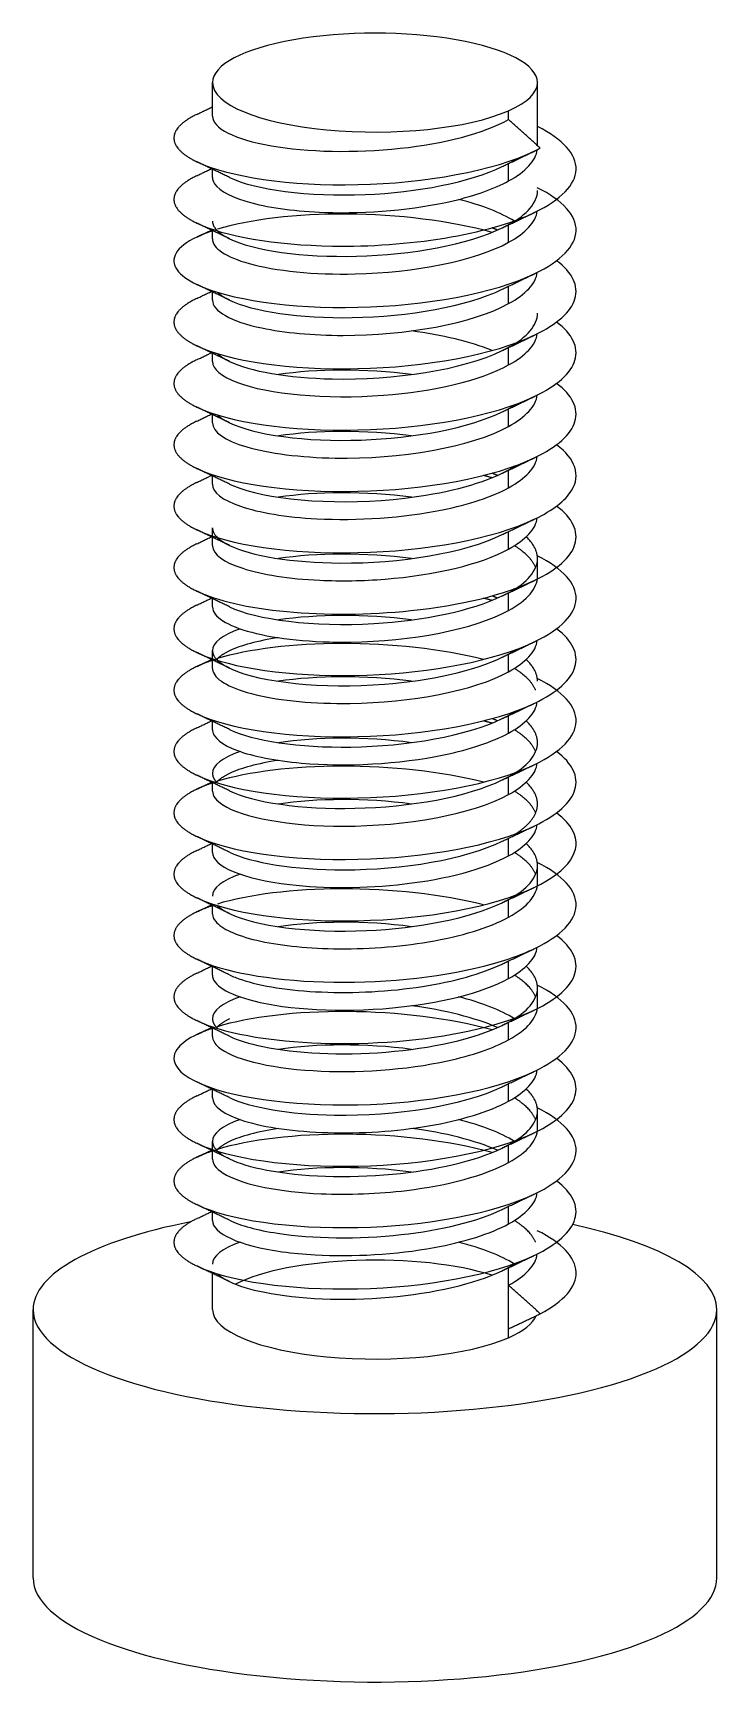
# Model space of a CAD drawing. Header units: millimetres. Extents: x -4.2 to 4.2, y -10.7 to 9.9.
import ezdxf

# ---------------------------------------------------------------- set-up
doc = ezdxf.new("R2010")
doc.units = ezdxf.units.MM
doc.layers.add('visible', color=7, linetype='Continuous')

msp = doc.modelspace()

# ---------------------------------------------------------------- linework, layer by layer
at = {"layer": 'visible'}
for p, q in [((-2.02, 8.87), (-2.02, 9.288)), ((2.02, 8.506), (2.02, 9.288)), ((1.661, 8.828), (1.661, 8.938)), ((1.661, 8.066), (1.661, 8.283)), ((-2.02, 8.108), (-2.02, 8.212)), ((-2.02, 7.346), (-2.02, 7.465)), ((1.661, 7.304), (1.661, 7.524)), ((-2.02, 6.584), (-2.02, 6.703)), ((1.661, 6.542), (1.661, 6.759)), ((1.661, 5.78), (1.661, 6)), ((-2.02, 5.822), (-2.02, 5.941)), ((-2.02, 5.06), (-2.02, 5.179)), ((1.661, 5.018), (1.661, 5.235)), ((-2.02, 4.298), (-2.02, 4.401)), ((1.661, 4.255), (1.661, 4.476)), ((-2.02, 3.536), (-2.02, 3.756)), ((1.661, 3.493), (1.661, 3.711)), ((2.02, 3.155), (2.02, 3.375)), ((1.661, 2.731), (1.661, 2.951)), ((-2.02, 2.774), (-2.02, 2.877)), ((-2.02, 2.011), (-2.02, 2.232)), ((1.661, 1.969), (1.661, 2.189)), ((-2.02, 1.249), (-2.02, 1.353)), ((1.661, 1.207), (1.661, 1.427)), ((1.661, 0.445), (1.661, 0.663)), ((-2.02, 0.487), (-2.02, 0.591)), ((-2.02, -0.275), (-2.02, -0.171)), ((1.661, -0.317), (1.661, -0.099)), ((2.02, -0.656), (2.02, -0.436)), ((-2.02, -1.037), (-2.02, -0.933)), ((1.661, -1.079), (1.661, -0.859)), ((1.661, -1.841), (1.661, -1.624)), ((-2.02, -1.799), (-2.02, -1.695)), ((2.02, -2.18), (2.02, -1.96)), ((-2.02, -2.561), (-2.02, -2.442)), ((1.661, -2.603), (1.661, -2.383)), ((-2.02, -3.323), (-2.02, -3.219)), ((1.661, -3.365), (1.661, -3.148)), ((2.02, -3.704), (2.02, -3.484)), ((-2.02, -4.085), (-2.02, -3.865)), ((1.661, -4.127), (1.661, -3.907)), ((1.661, -4.889), (1.661, -4.672)), ((-2.02, -4.847), (-2.02, -4.744)), ((-2.02, -5.954), (-2.02, -5.49)), ((1.661, -5.652), (1.661, -5.431)), ((1.661, -6.193), (1.661, -5.652)), ((-4.25, -9.288), (-4.25, -5.954)), ((4.25, -9.288), (4.25, -5.954)), ((1.661, -6.304), (1.661, -6.193))]:
    msp.add_line(p, q, dxfattribs=at)
for centre, major_axis, start_param, end_param in [((0, 9.288), (2.02, 0), 0, 3.141593), ((0, 9.288), (2.02, 0), 3.141593, 5.677641), ((0, 9.288), (2.02, 0), 5.677641, 6.283185), ((0, -5.954), (4.25, 0), 2.140786, 3.141593), ((0, -5.954), (4.25, 0), 0, 0.954171), ((0, -5.954), (2.02, 0), 0.766561, 2.603631), ((0, -5.954), (4.25, 0), 3.141593, 5.677641), ((0, -5.954), (2.02, 0), 3.141593, 5.677641), ((0, -5.954), (4.25, 0), 5.677641, 6.283185), ((0, -5.954), (2.02, 0), 5.677641, 6.158835), ((0, -9.288), (4.25, 0), 3.141593, 5.677641), ((0, -9.288), (4.25, 0), 5.677641, 6.283185)]:
    msp.add_ellipse(centre, major_axis=major_axis, ratio=0.304249, start_param=start_param, end_param=end_param, dxfattribs=at)
for points, degree, knots in [([(-2.216, 8.893), (-2.498, 8.756), (-2.5, 8.599), (-2.498, 8.442), (-2.216, 8.305)], 2, [0, 0, 0, 0.5, 0.5, 1, 1, 1]), ([(-2.02, 8.87), (-2.023, 8.725), (-1.747, 8.582), (-1.287, 8.503), (-0.849, 8.426), (-0.25, 8.41), (0.314, 8.472), (0.853, 8.53), (1.352, 8.658), (1.661, 8.828)], 3, [0, 0, 0, 0, 0.34702, 0.34702, 0.34702, 0.680883, 0.680883, 0.680883, 1, 1, 1, 1]), ([(1.986, 7.677), (2.312, 7.832), (2.495, 8.02), (2.5, 8.208), (2.507, 8.397), (2.336, 8.585), (2.02, 8.743)], 3, [0, 0, 0, 0, 0.5, 0.5, 0.5, 1, 1, 1, 1]), ([(-2.216, 8.305), (-1.834, 8.119), (-1.051, 8.001), (-0.214, 8.021), (0.622, 8.038), (1.482, 8.194), (1.986, 8.439)], 3, [0, 0, 0, 0, 0.5, 0.5, 0.5, 1, 1, 1, 1]), ([(-1.81, 8.111), (-1.501, 7.959), (-0.832, 7.867), (-0.122, 7.898), (0.524, 7.923), (1.182, 8.051), (1.581, 8.245)], 3, [0, 0, 0, 0, 0.522551, 0.522551, 0.522551, 1, 1, 1, 1]), ([(-2.216, 8.131), (-2.498, 7.994), (-2.5, 7.837), (-2.498, 7.68), (-2.216, 7.543)], 2, [0, 0, 0, 0.5, 0.5, 1, 1, 1]), ([(-2.02, 8.108), (-2.02, 8.081), (-2.011, 8.055), (-1.994, 8.029), (-1.935, 7.94), (-1.773, 7.857), (-1.532, 7.794), (-1.293, 7.731), (-0.974, 7.688), (-0.623, 7.676), (-0.1, 7.657), (0.492, 7.707), (0.973, 7.821), (1.246, 7.885), (1.484, 7.969), (1.661, 8.066)], 3, [0, 0, 0, 0, 0.06384, 0.06384, 0.06384, 0.279714, 0.279714, 0.279714, 0.495588, 0.495588, 0.495588, 0.817587, 0.817587, 0.817587, 1, 1, 1, 1]), ([(1.986, 6.915), (2.312, 7.07), (2.495, 7.258), (2.5, 7.447), (2.507, 7.636), (2.335, 7.824), (2.018, 7.982)], 3, [0, 0, 0, 0, 0.5, 0.5, 0.5, 1, 1, 1, 1]), ([(-2.216, 7.543), (-1.881, 7.381), (-1.245, 7.269), (-0.528, 7.258), (0.396, 7.24), (1.419, 7.4), (1.986, 7.677)], 3, [0, 0, 0, 0, 0.436683, 0.436683, 0.436683, 1, 1, 1, 1]), ([(1.455, 7.428), (0.94, 7.571), (0.28, 7.651), (-0.348, 7.655), (-0.977, 7.659), (-1.566, 7.587), (-1.959, 7.466)], 3, [0, 0, 0, 0, 0.5, 0.5, 0.5, 1, 1, 1, 1]), ([(-1.81, 7.349), (-1.516, 7.205), (-0.899, 7.113), (-0.229, 7.132), (0.451, 7.148), (1.16, 7.278), (1.581, 7.483)], 3, [0, 0, 0, 0, 0.496317, 0.496317, 0.496317, 1, 1, 1, 1]), ([(-2.216, 7.369), (-2.473, 7.247), (-2.56, 7.099), (-2.46, 6.961), (-2.414, 6.897), (-2.333, 6.837), (-2.216, 6.781)], 3, [0, 0, 0, 0, 0.686871, 0.686871, 0.686871, 1, 1, 1, 1]), ([(-2.02, 7.346), (-2.021, 7.233), (-1.857, 7.121), (-1.564, 7.04), (-1.24, 6.949), (-0.756, 6.899), (-0.245, 6.912), (0.484, 6.926), (1.248, 7.075), (1.661, 7.304)], 3, [0, 0, 0, 0, 0.270207, 0.270207, 0.270207, 0.571536, 0.571536, 0.571536, 1, 1, 1, 1]), ([(1.986, 6.153), (2.264, 6.286), (2.44, 6.442), (2.486, 6.602), (2.535, 6.763), (2.454, 6.927), (2.257, 7.075)], 3, [0, 0, 0, 0, 0.5, 0.5, 0.5, 1, 1, 1, 1]), ([(-2.216, 6.781), (-1.834, 6.595), (-1.051, 6.477), (-0.214, 6.497), (0.622, 6.514), (1.482, 6.67), (1.986, 6.915)], 3, [0, 0, 0, 0, 0.5, 0.5, 0.5, 1, 1, 1, 1]), ([(-2.216, 6.607), (-2.498, 6.47), (-2.5, 6.313), (-2.498, 6.156), (-2.216, 6.019)], 2, [0, 0, 0, 0.5, 0.5, 1, 1, 1]), ([(-1.81, 6.587), (-1.524, 6.447), (-0.932, 6.356), (-0.282, 6.369), (0.413, 6.379), (1.149, 6.511), (1.581, 6.721)], 3, [0, 0, 0, 0, 0.483008, 0.483008, 0.483008, 1, 1, 1, 1]), ([(-2.02, 6.584), (-2.022, 6.452), (-1.796, 6.321), (-1.407, 6.24), (-1.13, 6.181), (-0.774, 6.147), (-0.396, 6.148), (0.375, 6.145), (1.22, 6.296), (1.661, 6.542)], 3, [0, 0, 0, 0, 0.315686, 0.315686, 0.315686, 0.541811, 0.541811, 0.541811, 1, 1, 1, 1]), ([(1.986, 5.391), (2.264, 5.523), (2.44, 5.68), (2.486, 5.84), (2.535, 6.001), (2.454, 6.165), (2.257, 6.313)], 3, [0, 0, 0, 0, 0.5, 0.5, 0.5, 1, 1, 1, 1]), ([(-2.216, 6.019), (-1.834, 5.832), (-1.051, 5.714), (-0.214, 5.735), (0.622, 5.752), (1.482, 5.908), (1.986, 6.153)], 3, [0, 0, 0, 0, 0.5, 0.5, 0.5, 1, 1, 1, 1]), ([(-2.216, 5.845), (-2.498, 5.708), (-2.5, 5.551), (-2.498, 5.394), (-2.216, 5.257)], 2, [0, 0, 0, 0.5, 0.5, 1, 1, 1]), ([(-2.02, 5.822), (-2.021, 5.729), (-1.911, 5.637), (-1.709, 5.562), (-1.333, 5.42), (-0.612, 5.349), (0.104, 5.405), (0.72, 5.45), (1.313, 5.588), (1.661, 5.78)], 3, [0, 0, 0, 0, 0.221694, 0.221694, 0.221694, 0.639746, 0.639746, 0.639746, 1, 1, 1, 1]), ([(-1.81, 5.825), (-1.56, 5.703), (-1.082, 5.618), (-0.531, 5.607), (0.228, 5.588), (1.097, 5.722), (1.581, 5.959)], 3, [0, 0, 0, 0, 0.42024, 0.42024, 0.42024, 1, 1, 1, 1]), ([(-2.216, 5.257), (-1.834, 5.07), (-1.051, 4.952), (-0.214, 4.973), (0.622, 4.99), (1.482, 5.146), (1.986, 5.391)], 3, [0, 0, 0, 0, 0.5, 0.5, 0.5, 1, 1, 1, 1]), ([(1.986, 4.629), (2.264, 4.761), (2.44, 4.918), (2.486, 5.078), (2.535, 5.239), (2.454, 5.403), (2.257, 5.551)], 3, [0, 0, 0, 0, 0.5, 0.5, 0.5, 1, 1, 1, 1]), ([(-1.81, 5.063), (-1.508, 4.914), (-0.863, 4.822), (-0.171, 4.848), (0.491, 4.869), (1.171, 4.998), (1.581, 5.197)], 3, [0, 0, 0, 0, 0.51029, 0.51029, 0.51029, 1, 1, 1, 1]), ([(-2.216, 5.082), (-2.498, 4.946), (-2.5, 4.789), (-2.498, 4.632), (-2.216, 4.495)], 2, [0, 0, 0, 0.5, 0.5, 1, 1, 1]), ([(-2.02, 5.06), (-2.021, 4.951), (-1.868, 4.842), (-1.594, 4.762), (-1.321, 4.682), (-0.927, 4.631), (-0.495, 4.624), (0.3, 4.609), (1.202, 4.761), (1.661, 5.018)], 3, [0, 0, 0, 0, 0.260785, 0.260785, 0.260785, 0.521569, 0.521569, 0.521569, 1, 1, 1, 1]), ([(1.986, 3.867), (2.212, 3.975), (2.364, 4.093), (2.444, 4.221), (2.561, 4.411), (2.494, 4.612), (2.257, 4.789)], 3, [0, 0, 0, 0, 0.400798, 0.400798, 0.400798, 1, 1, 1, 1]), ([(-2.216, 4.495), (-1.834, 4.308), (-1.051, 4.19), (-0.214, 4.211), (0.622, 4.228), (1.482, 4.384), (1.986, 4.629)], 3, [0, 0, 0, 0, 0.5, 0.5, 0.5, 1, 1, 1, 1]), ([(-1.81, 4.301), (-1.771, 4.282), (-1.728, 4.264), (-1.679, 4.248), (-1.248, 4.093), (-0.405, 4.033), (0.37, 4.126), (0.844, 4.182), (1.282, 4.291), (1.581, 4.435)], 3, [0, 0, 0, 0, 0.064684, 0.064684, 0.064684, 0.644021, 0.644021, 0.644021, 1, 1, 1, 1]), ([(-2.216, 4.32), (-2.498, 4.184), (-2.5, 4.027), (-2.498, 3.869), (-2.216, 3.733)], 2, [0, 0, 0, 0.5, 0.5, 1, 1, 1]), ([(-2.02, 4.298), (-2.021, 4.2), (-1.898, 4.102), (-1.672, 4.025), (-1.442, 3.946), (-1.107, 3.89), (-0.724, 3.87), (-0.224, 3.843), (0.352, 3.881), (0.839, 3.981), (1.168, 4.048), (1.455, 4.143), (1.661, 4.255)], 3, [0, 0, 0, 0, 0.235011, 0.235011, 0.235011, 0.475017, 0.475017, 0.475017, 0.788252, 0.788252, 0.788252, 1, 1, 1, 1]), ([(1.986, 3.105), (2.264, 3.237), (2.44, 3.393), (2.486, 3.554), (2.535, 3.715), (2.454, 3.879), (2.257, 4.027)], 3, [0, 0, 0, 0, 0.5, 0.5, 0.5, 1, 1, 1, 1]), ([(-2.216, 3.733), (-1.834, 3.546), (-1.051, 3.428), (-0.214, 3.449), (0.622, 3.466), (1.482, 3.622), (1.986, 3.867)], 3, [0, 0, 0, 0, 0.5, 0.5, 0.5, 1, 1, 1, 1]), ([(-2.216, 3.558), (-2.498, 3.422), (-2.5, 3.265), (-2.498, 3.107), (-2.216, 2.971)], 2, [0, 0, 0, 0.5, 0.5, 1, 1, 1]), ([(-2.02, 3.536), (-2.02, 3.533), (-2.02, 3.531), (-2.02, 3.528), (-2.015, 3.429), (-1.882, 3.33), (-1.645, 3.254), (-1.409, 3.177), (-1.069, 3.123), (-0.686, 3.106), (-0.427, 3.094), (-0.149, 3.098), (0.125, 3.12), (0.734, 3.167), (1.317, 3.304), (1.661, 3.493)], 3, [0, 0, 0, 0, 0.005784, 0.005784, 0.005784, 0.244239, 0.244239, 0.244239, 0.482693, 0.482693, 0.482693, 0.643761, 0.643761, 0.643761, 1, 1, 1, 1]), ([(-1.81, 3.539), (-1.545, 3.41), (-1.023, 3.322), (-0.432, 3.32), (0.304, 3.313), (1.118, 3.447), (1.581, 3.673)], 3, [0, 0, 0, 0, 0.445662, 0.445662, 0.445662, 1, 1, 1, 1]), ([(1.986, 2.343), (2.312, 2.498), (2.495, 2.685), (2.5, 2.874), (2.507, 3.063), (2.335, 3.252), (2.018, 3.409)], 3, [0, 0, 0, 0, 0.5, 0.5, 0.5, 1, 1, 1, 1]), ([(-2.216, 2.971), (-1.972, 2.854), (-1.574, 2.761), (-1.098, 2.717), (-0.624, 2.671), (-0.073, 2.674), (0.447, 2.729), (1.054, 2.791), (1.614, 2.925), (1.986, 3.105)], 3, [0, 0, 0, 0, 0.316146, 0.316146, 0.316146, 0.632291, 0.632291, 0.632291, 1, 1, 1, 1]), ([(-1.81, 2.777), (-1.486, 2.617), (-0.762, 2.523), (-0.015, 2.569), (0.597, 2.603), (1.203, 2.728), (1.581, 2.911)], 3, [0, 0, 0, 0, 0.548981, 0.548981, 0.548981, 1, 1, 1, 1]), ([(-2.216, 2.796), (-2.498, 2.66), (-2.5, 2.503), (-2.498, 2.345), (-2.216, 2.209)], 2, [0, 0, 0, 0.5, 0.5, 1, 1, 1]), ([(-2.02, 2.774), (-2.02, 2.773), (-2.02, 2.772), (-2.02, 2.771), (-2.018, 2.653), (-1.843, 2.541), (-1.533, 2.459), (-1.226, 2.378), (-0.774, 2.331), (-0.302, 2.338), (0.443, 2.346), (1.238, 2.496), (1.661, 2.731)], 3, [0, 0, 0, 0, 0.001729, 0.001729, 0.001729, 0.280308, 0.280308, 0.280308, 0.558886, 0.558886, 0.558886, 1, 1, 1, 1]), ([(1.986, 1.58), (2.264, 1.713), (2.44, 1.869), (2.486, 2.03), (2.535, 2.19), (2.454, 2.355), (2.257, 2.503)], 3, [0, 0, 0, 0, 0.5, 0.5, 0.5, 1, 1, 1, 1]), ([(-2.216, 2.209), (-2.181, 2.192), (-2.143, 2.176), (-2.101, 2.16), (-1.672, 1.993), (-0.901, 1.897), (-0.1, 1.928), (0.7, 1.955), (1.504, 2.109), (1.986, 2.343)], 3, [0, 0, 0, 0, 0.045556, 0.045556, 0.045556, 0.522778, 0.522778, 0.522778, 1, 1, 1, 1]), ([(1.348, 2.122), (0.833, 2.252), (0.193, 2.322), (-0.412, 2.32), (-1.017, 2.32), (-1.579, 2.249), (-1.959, 2.132)], 3, [0, 0, 0, 0, 0.5, 0.5, 0.5, 1, 1, 1, 1]), ([(-1.81, 2.015), (-1.801, 2.01), (-1.791, 2.006), (-1.781, 2.001), (-1.425, 1.839), (-0.652, 1.753), (0.117, 1.816), (0.684, 1.859), (1.23, 1.979), (1.581, 2.149)], 3, [0, 0, 0, 0, 0.015741, 0.015741, 0.015741, 0.581545, 0.581545, 0.581545, 1, 1, 1, 1]), ([(-2.216, 2.034), (-2.498, 1.898), (-2.5, 1.74), (-2.498, 1.583), (-2.216, 1.447)], 2, [0, 0, 0, 0.5, 0.5, 1, 1, 1]), ([(-2.02, 2.011), (-2.02, 1.998), (-2.018, 1.985), (-2.013, 1.971), (-1.978, 1.862), (-1.786, 1.756), (-1.478, 1.683), (-1.172, 1.61), (-0.752, 1.569), (-0.307, 1.576), (0.44, 1.584), (1.237, 1.733), (1.661, 1.969)], 3, [0, 0, 0, 0, 0.032164, 0.032164, 0.032164, 0.295655, 0.295655, 0.295655, 0.559147, 0.559147, 0.559147, 1, 1, 1, 1]), ([(1.986, 0.818), (2.312, 0.974), (2.495, 1.161), (2.5, 1.35), (2.507, 1.539), (2.335, 1.728), (2.018, 1.885)], 3, [0, 0, 0, 0, 0.5, 0.5, 0.5, 1, 1, 1, 1]), ([(-2.216, 1.447), (-1.834, 1.26), (-1.051, 1.142), (-0.214, 1.163), (0.622, 1.179), (1.482, 1.336), (1.986, 1.58)], 3, [0, 0, 0, 0, 0.5, 0.5, 0.5, 1, 1, 1, 1]), ([(-2.216, 1.272), (-2.498, 1.136), (-2.5, 0.978), (-2.498, 0.821), (-2.216, 0.685)], 2, [0, 0, 0, 0.5, 0.5, 1, 1, 1]), ([(-2.02, 1.249), (-2.02, 1.245), (-2.02, 1.241), (-2.019, 1.237), (-2.011, 1.149), (-1.902, 1.061), (-1.709, 0.99), (-1.516, 0.918), (-1.238, 0.863), (-0.915, 0.835), (-0.37, 0.786), (0.304, 0.82), (0.857, 0.937), (1.179, 1.004), (1.459, 1.097), (1.661, 1.207)], 3, [0, 0, 0, 0, 0.009617, 0.009617, 0.009617, 0.221857, 0.221857, 0.221857, 0.434098, 0.434098, 0.434098, 0.792234, 0.792234, 0.792234, 1, 1, 1, 1]), ([(-1.81, 1.253), (-1.526, 1.114), (-0.943, 1.023), (-0.3, 1.034), (0.4, 1.043), (1.145, 1.174), (1.581, 1.387)], 3, [0, 0, 0, 0, 0.478495, 0.478495, 0.478495, 1, 1, 1, 1]), ([(1.986, 0.056), (2.264, 0.189), (2.44, 0.345), (2.486, 0.506), (2.535, 0.666), (2.454, 0.831), (2.257, 0.978)], 3, [0, 0, 0, 0, 0.5, 0.5, 0.5, 1, 1, 1, 1]), ([(-2.216, 0.685), (-1.834, 0.498), (-1.051, 0.38), (-0.214, 0.401), (0.622, 0.417), (1.482, 0.574), (1.986, 0.818)], 3, [0, 0, 0, 0, 0.5, 0.5, 0.5, 1, 1, 1, 1]), ([(1.348, 0.597), (0.833, 0.728), (0.193, 0.798), (-0.412, 0.796), (-1.016, 0.796), (-1.579, 0.725), (-1.959, 0.608)], 3, [0, 0, 0, 0, 0.5, 0.5, 0.5, 1, 1, 1, 1]), ([(-1.81, 0.491), (-1.519, 0.348), (-0.913, 0.257), (-0.251, 0.273), (0.435, 0.286), (1.155, 0.417), (1.581, 0.625)], 3, [0, 0, 0, 0, 0.490871, 0.490871, 0.490871, 1, 1, 1, 1]), ([(-2.216, 0.51), (-2.498, 0.374), (-2.5, 0.216), (-2.498, 0.059), (-2.216, -0.077)], 2, [0, 0, 0, 0.5, 0.5, 1, 1, 1]), ([(-2.02, 0.487), (-2.02, 0.427), (-1.977, 0.37), (-1.891, 0.315), (-1.655, 0.159), (-1.066, 0.049), (-0.391, 0.051), (0.379, 0.049), (1.221, 0.2), (1.661, 0.445)], 3, [0, 0, 0, 0, 0.141727, 0.141727, 0.141727, 0.54273, 0.54273, 0.54273, 1, 1, 1, 1]), ([(1.986, -0.706), (2.411, -0.505), (2.587, -0.248), (2.46, -0.007), (2.42, 0.07), (2.352, 0.145), (2.257, 0.216)], 3, [0, 0, 0, 0, 0.75872, 0.75872, 0.75872, 1, 1, 1, 1]), ([(-2.216, -0.077), (-1.834, -0.264), (-1.051, -0.382), (-0.214, -0.361), (0.622, -0.345), (1.482, -0.188), (1.986, 0.056)], 3, [0, 0, 0, 0, 0.5, 0.5, 0.5, 1, 1, 1, 1]), ([(-1.81, -0.272), (-1.539, -0.404), (-0.995, -0.493), (-0.385, -0.491), (0.338, -0.492), (1.128, -0.359), (1.581, -0.137)], 3, [0, 0, 0, 0, 0.457069, 0.457069, 0.457069, 1, 1, 1, 1]), ([(-2.216, -0.252), (-2.498, -0.388), (-2.5, -0.546), (-2.498, -0.703), (-2.216, -0.839)], 2, [0, 0, 0, 0.5, 0.5, 1, 1, 1]), ([(-2.02, -0.275), (-2.026, -0.443), (-1.648, -0.608), (-1.058, -0.675), (-0.638, -0.724), (-0.121, -0.724), (0.365, -0.667), (0.885, -0.607), (1.362, -0.481), (1.661, -0.317)], 3, [0, 0, 0, 0, 0.402074, 0.402074, 0.402074, 0.690976, 0.690976, 0.690976, 1, 1, 1, 1]), ([(1.986, -1.468), (2.312, -1.313), (2.495, -1.125), (2.5, -0.936), (2.507, -0.747), (2.335, -0.558), (2.018, -0.401)], 3, [0, 0, 0, 0, 0.5, 0.5, 0.5, 1, 1, 1, 1]), ([(-2.216, -0.839), (-1.834, -1.026), (-1.051, -1.144), (-0.214, -1.123), (0.622, -1.107), (1.482, -0.951), (1.986, -0.706)], 3, [0, 0, 0, 0, 0.5, 0.5, 0.5, 1, 1, 1, 1]), ([(1.348, -0.927), (0.833, -0.796), (0.193, -0.726), (-0.412, -0.728), (-1.017, -0.728), (-1.579, -0.8), (-1.959, -0.916)], 3, [0, 0, 0, 0, 0.5, 0.5, 0.5, 1, 1, 1, 1]), ([(-2.216, -1.014), (-2.498, -1.151), (-2.5, -1.308), (-2.498, -1.465), (-2.216, -1.601)], 2, [0, 0, 0, 0.5, 0.5, 1, 1, 1]), ([(-1.81, -1.034), (-1.498, -1.187), (-0.82, -1.28), (-0.104, -1.246), (0.537, -1.219), (1.185, -1.092), (1.581, -0.9)], 3, [0, 0, 0, 0, 0.526986, 0.526986, 0.526986, 1, 1, 1, 1]), ([(-2.02, -1.037), (-2.02, -1.07), (-2.007, -1.102), (-1.98, -1.134), (-1.906, -1.224), (-1.727, -1.306), (-1.47, -1.367), (-1.213, -1.427), (-0.879, -1.465), (-0.516, -1.472), (-0.129, -1.479), (0.289, -1.45), (0.667, -1.386), (1.067, -1.318), (1.421, -1.211), (1.661, -1.079)], 3, [0, 0, 0, 0, 0.078661, 0.078661, 0.078661, 0.298019, 0.298019, 0.298019, 0.517378, 0.517378, 0.517378, 0.75212, 0.75212, 0.75212, 1, 1, 1, 1]), ([(1.986, -2.23), (2.264, -2.097), (2.44, -1.941), (2.486, -1.78), (2.535, -1.62), (2.454, -1.456), (2.257, -1.308)], 3, [0, 0, 0, 0, 0.5, 0.5, 0.5, 1, 1, 1, 1]), ([(-2.216, -1.601), (-1.898, -1.755), (-1.311, -1.865), (-0.639, -1.884), (0.031, -1.905), (0.773, -1.836), (1.354, -1.687), (1.599, -1.625), (1.809, -1.552), (1.986, -1.468)], 3, [0, 0, 0, 0, 0.413929, 0.413929, 0.413929, 0.827859, 0.827859, 0.827859, 1, 1, 1, 1]), ([(-2.216, -1.776), (-2.498, -1.913), (-2.5, -2.07), (-2.498, -2.227), (-2.216, -2.364)], 2, [0, 0, 0, 0.5, 0.5, 1, 1, 1]), ([(-2.02, -1.799), (-2.022, -1.919), (-1.836, -2.038), (-1.508, -2.12), (-1.084, -2.228), (-0.42, -2.267), (0.218, -2.206), (0.793, -2.154), (1.334, -2.021), (1.661, -1.841)], 3, [0, 0, 0, 0, 0.287102, 0.287102, 0.287102, 0.66189, 0.66189, 0.66189, 1, 1, 1, 1]), ([(-1.81, -1.796), (-1.767, -1.817), (-1.717, -1.836), (-1.661, -1.855), (-1.42, -1.936), (-1.065, -1.993), (-0.664, -2.009), (-0.263, -2.027), (0.183, -2.004), (0.589, -1.94), (0.978, -1.88), (1.329, -1.783), (1.581, -1.662)], 3, [0, 0, 0, 0, 0.072495, 0.072495, 0.072495, 0.386148, 0.386148, 0.386148, 0.699801, 0.699801, 0.699801, 1, 1, 1, 1]), ([(1.986, -2.992), (2.312, -2.837), (2.495, -2.649), (2.5, -2.46), (2.507, -2.271), (2.335, -2.082), (2.018, -1.925)], 3, [0, 0, 0, 0, 0.5, 0.5, 0.5, 1, 1, 1, 1]), ([(-2.216, -2.364), (-2.03, -2.453), (-1.755, -2.528), (-1.423, -2.578), (-0.902, -2.658), (-0.238, -2.673), (0.389, -2.612), (1.018, -2.552), (1.602, -2.415), (1.986, -2.23)], 3, [0, 0, 0, 0, 0.241092, 0.241092, 0.241092, 0.620546, 0.620546, 0.620546, 1, 1, 1, 1]), ([(1.455, -2.479), (0.94, -2.336), (0.28, -2.256), (-0.348, -2.252), (-0.976, -2.248), (-1.566, -2.32), (-1.959, -2.441)], 3, [0, 0, 0, 0, 0.5, 0.5, 0.5, 1, 1, 1, 1]), ([(-1.81, -2.558), (-1.705, -2.608), (-1.566, -2.652), (-1.394, -2.687), (-0.991, -2.772), (-0.422, -2.801), (0.136, -2.755), (0.696, -2.711), (1.234, -2.591), (1.581, -2.424)], 3, [0, 0, 0, 0, 0.173812, 0.173812, 0.173812, 0.586217, 0.586217, 0.586217, 1, 1, 1, 1]), ([(-2.216, -2.538), (-2.32, -2.588), (-2.396, -2.641), (-2.444, -2.697), (-2.567, -2.841), (-2.486, -2.998), (-2.216, -3.126)], 3, [0, 0, 0, 0, 0.278851, 0.278851, 0.278851, 1, 1, 1, 1]), ([(-2.02, -2.561), (-2.02, -2.606), (-1.995, -2.65), (-1.946, -2.693), (-1.785, -2.836), (-1.337, -2.953), (-0.768, -2.986), (-0.237, -3.019), (0.388, -2.978), (0.902, -2.864), (1.205, -2.798), (1.469, -2.708), (1.661, -2.603)], 3, [0, 0, 0, 0, 0.107193, 0.107193, 0.107193, 0.46549, 0.46549, 0.46549, 0.801845, 0.801845, 0.801845, 1, 1, 1, 1]), ([(1.986, -3.754), (2.264, -3.621), (2.44, -3.465), (2.486, -3.305), (2.535, -3.144), (2.454, -2.98), (2.257, -2.832)], 3, [0, 0, 0, 0, 0.5, 0.5, 0.5, 1, 1, 1, 1]), ([(-2.216, -3.126), (-1.834, -3.312), (-1.051, -3.43), (-0.214, -3.41), (0.622, -3.393), (1.482, -3.237), (1.986, -2.992)], 3, [0, 0, 0, 0, 0.5, 0.5, 0.5, 1, 1, 1, 1]), ([(-1.81, -3.32), (-1.556, -3.444), (-1.065, -3.53), (-0.502, -3.538), (0.251, -3.553), (1.103, -3.42), (1.581, -3.186)], 3, [0, 0, 0, 0, 0.427965, 0.427965, 0.427965, 1, 1, 1, 1]), ([(-2.216, -3.3), (-2.498, -3.437), (-2.5, -3.594), (-2.498, -3.751), (-2.216, -3.888)], 2, [0, 0, 0, 0.5, 0.5, 1, 1, 1]), ([(-2.02, -3.323), (-2.021, -3.428), (-1.879, -3.533), (-1.622, -3.612), (-1.367, -3.691), (-0.997, -3.745), (-0.585, -3.756), (-0.18, -3.769), (0.265, -3.74), (0.665, -3.672), (1.066, -3.605), (1.42, -3.497), (1.661, -3.365)], 3, [0, 0, 0, 0, 0.251696, 0.251696, 0.251696, 0.503391, 0.503391, 0.503391, 0.751696, 0.751696, 0.751696, 1, 1, 1, 1]), ([(1.986, -4.516), (2.312, -4.361), (2.495, -4.173), (2.5, -3.984), (2.507, -3.796), (2.335, -3.607), (2.018, -3.449)], 3, [0, 0, 0, 0, 0.5, 0.5, 0.5, 1, 1, 1, 1]), ([(-2.216, -3.888), (-1.834, -4.075), (-1.051, -4.193), (-0.214, -4.172), (0.622, -4.155), (1.482, -3.999), (1.986, -3.754)], 3, [0, 0, 0, 0, 0.5, 0.5, 0.5, 1, 1, 1, 1]), ([(1.455, -4.003), (0.94, -3.86), (0.28, -3.78), (-0.348, -3.776), (-0.977, -3.772), (-1.566, -3.844), (-1.959, -3.965)], 3, [0, 0, 0, 0, 0.5, 0.5, 0.5, 1, 1, 1, 1]), ([(-2.216, -4.062), (-2.498, -4.199), (-2.5, -4.356), (-2.498, -4.513), (-2.216, -4.65)], 2, [0, 0, 0, 0.5, 0.5, 1, 1, 1]), ([(-2.02, -4.085), (-2.019, -4.155), (-1.961, -4.222), (-1.845, -4.284), (-1.624, -4.404), (-1.189, -4.494), (-0.671, -4.515), (-0.331, -4.53), (0.041, -4.517), (0.394, -4.474), (0.903, -4.412), (1.367, -4.288), (1.661, -4.127)], 3, [0, 0, 0, 0, 0.165299, 0.165299, 0.165299, 0.485898, 0.485898, 0.485898, 0.696852, 0.696852, 0.696852, 1, 1, 1, 1]), ([(-1.81, -4.082), (-1.694, -4.137), (-1.539, -4.184), (-1.344, -4.221), (-0.926, -4.302), (-0.344, -4.325), (0.216, -4.273), (0.747, -4.224), (1.251, -4.107), (1.581, -3.948)], 3, [0, 0, 0, 0, 0.190493, 0.190493, 0.190493, 0.60608, 0.60608, 0.60608, 1, 1, 1, 1]), ([(-2.216, -4.65), (-1.834, -4.837), (-1.051, -4.955), (-0.214, -4.934), (0.622, -4.917), (1.482, -4.761), (1.986, -4.516)], 3, [0, 0, 0, 0, 0.5, 0.5, 0.5, 1, 1, 1, 1]), ([(1.986, -5.278), (2.264, -5.146), (2.44, -4.989), (2.486, -4.829), (2.535, -4.668), (2.454, -4.504), (2.257, -4.356)], 3, [0, 0, 0, 0, 0.5, 0.5, 0.5, 1, 1, 1, 1]), ([(-1.81, -4.844), (-1.671, -4.911), (-1.464, -4.968), (-1.212, -5.006), (-0.779, -5.073), (-0.21, -5.083), (0.327, -5.023), (0.817, -4.97), (1.274, -4.858), (1.581, -4.71)], 3, [0, 0, 0, 0, 0.232412, 0.232412, 0.232412, 0.633441, 0.633441, 0.633441, 1, 1, 1, 1]), ([(-2.216, -4.825), (-2.498, -4.961), (-2.5, -5.118), (-2.498, -5.275), (-2.216, -5.412)], 2, [0, 0, 0, 0.5, 0.5, 1, 1, 1]), ([(-2.02, -4.847), (-2.025, -5.006), (-1.69, -5.162), (-1.152, -5.235), (-1.024, -5.253), (-0.888, -5.266), (-0.744, -5.274), (-0.275, -5.301), (0.265, -5.271), (0.734, -5.184), (1.107, -5.116), (1.434, -5.014), (1.661, -4.889)], 3, [0, 0, 0, 0, 0.380113, 0.380113, 0.380113, 0.470718, 0.470718, 0.470718, 0.766084, 0.766084, 0.766084, 1, 1, 1, 1]), ([(2.055, -6.006), (2.35, -5.852), (2.508, -5.67), (2.5, -5.488), (2.494, -5.306), (2.323, -5.125), (2.018, -4.974)], 3, [0, 0, 0, 0, 0.62354, 0.62354, 0.62354, 1.24708, 1.24708, 1.24708, 1.24708]), ([(-2.216, -5.412), (-1.834, -5.599), (-1.051, -5.717), (-0.214, -5.696), (0.622, -5.679), (1.482, -5.523), (1.986, -5.278)], 3, [0, 0, 0, 0, 0.5, 0.5, 0.5, 1, 1, 1, 1]), ([(-1.81, -5.606), (-1.7, -5.659), (-1.553, -5.704), (-1.371, -5.74), (-0.961, -5.823), (-0.384, -5.85), (0.176, -5.8), (0.721, -5.754), (1.242, -5.636), (1.581, -5.472)], 3, [0, 0, 0, 0, 0.18149, 0.18149, 0.18149, 0.596046, 0.596046, 0.596046, 1, 1, 1, 1])]:
    msp.add_open_spline(points, degree=degree, knots=knots, dxfattribs=at)
for points, degree in [([(-2.216, 8.893), (-2.02, 8.987)], 1), ([(2.055, 8.474), (1.661, 8.828)], 1), ([(1.661, 8.066), (1.875, 8.182), (2.001, 8.318), (2.018, 8.455)], 3), ([(1.986, 8.439), (2.055, 8.474)], 1), ([(-1.81, 8.111), (-2.216, 8.305)], 1), ([(1.581, 8.245), (1.986, 8.439)], 1), ([(1.661, 8.286), (1.905, 8.402)], 1), ([(-2.216, 8.131), (-2.02, 8.225)], 1), ([(1.733, 7.566), (1.564, 7.672), (1.323, 7.766), (1.039, 7.837)], 3), ([(1.661, 7.524), (1.894, 7.65), (2.021, 7.799), (2.02, 7.947)], 3), ([(1.581, 7.483), (1.986, 7.677)], 1), ([(1.661, 7.304), (1.875, 7.42), (2.001, 7.556), (2.018, 7.692)], 3), ([(-1.81, 7.349), (-2.216, 7.543)], 1), ([(-2.216, 7.369), (-2.02, 7.462)], 1), ([(-2.02, 7.447), (-2.13, 7.41), (-2.216, 7.369)], 2), ([(-2.02, 7.566), (-2.019, 7.45), (-1.81, 7.349)], 2), ([(1.522, 7.456), (1.455, 7.484)], 1), ([(1.581, 7.483), (1.661, 7.524)], 1), ([(1.581, 6.721), (1.986, 6.915)], 1), ([(1.661, 6.542), (1.875, 6.658), (2.001, 6.793), (2.018, 6.93)], 3), ([(-1.81, 6.587), (-2.216, 6.781)], 1), ([(-2.216, 6.607), (-2.02, 6.7)], 1), ([(-1.959, 6.684), (-1.906, 6.633), (-1.81, 6.587)], 2), ([(1.661, 6), (1.894, 6.126), (2.021, 6.274), (2.02, 6.423)], 3), ([(1.455, 5.96), (1.185, 6.069), (0.832, 6.153), (0.453, 6.203)], 3), ([(-1.81, 5.825), (-2.216, 6.019)], 1), ([(1.581, 5.959), (1.986, 6.153)], 1), ([(1.581, 5.959), (1.661, 6)], 1), ([(1.661, 5.78), (1.875, 5.896), (2.001, 6.031), (2.018, 6.168)], 3), ([(1.733, 6.042), (1.727, 6.046)], 1), ([(-2.216, 5.845), (-2.033, 5.932)], 1), ([(-1.959, 5.922), (-1.906, 5.871), (-1.81, 5.825)], 2), ([(0.453, 5.661), (-0.114, 5.736), (-0.734, 5.732), (-1.2, 5.661)], 3), ([(1.581, 5.197), (1.986, 5.391)], 1), ([(1.661, 5.018), (1.875, 5.134), (2.001, 5.269), (2.018, 5.406)], 3), ([(-1.81, 5.063), (-2.216, 5.257)], 1), ([(-2.216, 5.082), (-2.02, 5.176)], 1), ([(-1.959, 5.159), (-1.906, 5.109), (-1.81, 5.063)], 2), ([(1.661, 5.238), (1.712, 5.265), (1.756, 5.294)], 2), ([(0.453, 4.899), (-0.114, 4.974), (-0.734, 4.97), (-1.2, 4.899)], 3), ([(1.581, 4.435), (1.986, 4.629)], 1), ([(1.661, 4.255), (1.875, 4.372), (2.001, 4.507), (2.018, 4.644)], 3), ([(1.661, 4.476), (1.712, 4.503), (1.756, 4.532)], 2), ([(-1.81, 4.301), (-2.216, 4.495)], 1), ([(-2.216, 4.32), (-2.033, 4.408)], 1), ([(1.455, 4.379), (1.348, 4.408)], 1), ([(1.522, 4.408), (1.455, 4.436)], 1), ([(1.581, 4.435), (1.661, 4.476)], 1), ([(1.733, 4.518), (1.727, 4.522)], 1), ([(0.453, 4.137), (-0.114, 4.212), (-0.734, 4.208), (-1.2, 4.137)], 3), ([(-1.81, 3.539), (-2.216, 3.733)], 1), ([(-2.02, 3.756), (-2.019, 3.64), (-1.81, 3.539)], 2), ([(1.581, 3.673), (1.986, 3.867)], 1), ([(1.661, 3.493), (1.875, 3.61), (2.001, 3.745), (2.018, 3.882)], 3), ([(-2.216, 3.558), (-2.02, 3.652)], 1), ([(1.997, 3.265), (1.937, 3.408), (1.733, 3.536)], 2), ([(2.02, 3.375), (2.019, 3.514), (1.879, 3.646)], 2), ([(0.453, 3.375), (-0.114, 3.45), (-0.734, 3.446), (-1.2, 3.375)], 3), ([(1.661, 2.951), (1.894, 3.078), (2.021, 3.226), (2.02, 3.375)], 3), ([(1.581, 2.911), (1.986, 3.105)], 1), ([(1.661, 2.731), (1.894, 2.858), (2.021, 3.006), (2.02, 3.155)], 3), ([(-1.81, 2.777), (-2.216, 2.971)], 1), ([(-2.216, 2.796), (-2.033, 2.884)], 1), ([(1.455, 2.855), (1.348, 2.884)], 1), ([(1.522, 2.884), (1.455, 2.912)], 1), ([(1.581, 2.911), (1.661, 2.951)], 1), ([(1.733, 2.994), (1.727, 2.998)], 1), ([(0.453, 2.613), (-0.114, 2.688), (-0.733, 2.684), (-1.2, 2.613)], 3), ([(-1.677, 2.503), (-1.9, 2.426), (-2.021, 2.329), (-2.02, 2.232)], 3), ([(-1.2, 2.392), (-1.457, 2.354), (-1.669, 2.296), (-1.81, 2.228)], 3), ([(1.581, 2.149), (1.986, 2.343)], 1), ([(1.661, 1.969), (1.875, 2.086), (2.001, 2.221), (2.018, 2.358)], 3), ([(-1.81, 2.015), (-2.216, 2.209)], 1), ([(-2.216, 2.034), (-2.02, 2.128)], 1), ([(-2.02, 2.112), (-2.13, 2.075), (-2.216, 2.034)], 2), ([(-2.02, 2.232), (-2.019, 2.116), (-1.81, 2.015)], 2), ([(-1.81, 2.228), (-1.916, 2.178), (-1.969, 2.122)], 2), ([(1.581, 2.149), (1.661, 2.189)], 1), ([(1.661, 2.189), (1.712, 2.217), (1.756, 2.246)], 2), ([(2.02, 1.851), (2.019, 1.99), (1.879, 2.122)], 2), ([(0.453, 1.851), (-0.113, 1.926), (-0.734, 1.922), (-1.2, 1.851)], 3), ([(1.997, 1.74), (1.937, 1.884), (1.733, 2.011)], 2), ([(-1.81, 1.253), (-2.216, 1.447)], 1), ([(1.581, 1.387), (1.986, 1.58)], 1), ([(1.661, 1.207), (1.875, 1.324), (2.001, 1.459), (2.018, 1.596)], 3), ([(1.661, 1.427), (1.712, 1.455), (1.756, 1.484)], 2), ([(1.733, 1.47), (1.727, 1.473)], 1), ([(-2.216, 1.272), (-2.033, 1.359)], 1), ([(1.455, 1.331), (1.348, 1.359)], 1), ([(1.522, 1.359), (1.455, 1.388)], 1), ([(1.581, 1.387), (1.661, 1.427)], 1), ([(1.997, 0.978), (1.937, 1.122), (1.733, 1.249)], 2), ([(2.02, 1.088), (2.019, 1.228), (1.879, 1.359)], 2), ([(0.453, 1.088), (-0.113, 1.164), (-0.733, 1.16), (-1.2, 1.088)], 3), ([(1.661, 0.665), (1.894, 0.792), (2.021, 0.94), (2.02, 1.088)], 3), ([(-1.677, 0.978), (-1.9, 0.902), (-2.021, 0.805), (-2.02, 0.707)], 3), ([(-1.2, 0.868), (-1.457, 0.83), (-1.669, 0.772), (-1.81, 0.704)], 3), ([(1.661, 0.445), (1.875, 0.562), (2.001, 0.697), (2.018, 0.834)], 3), ([(-1.81, 0.491), (-2.216, 0.685)], 1), ([(-2.02, 0.707), (-2.02, 0.646), (-1.959, 0.587)], 2), ([(-1.81, 0.704), (-1.916, 0.654), (-1.969, 0.597)], 2), ([(1.581, 0.625), (1.986, 0.818)], 1), ([(1.581, 0.625), (1.661, 0.665)], 1), ([(-2.216, 0.51), (-2.033, 0.597)], 1), ([(-2.02, 0.588), (-2.13, 0.551), (-2.216, 0.51)], 2), ([(1.997, 0.216), (1.937, 0.36), (1.733, 0.487)], 2), ([(2.02, 0.326), (2.019, 0.466), (1.879, 0.597)], 2), ([(0.453, 0.326), (-0.114, 0.402), (-0.733, 0.397), (-1.2, 0.326)], 3), ([(1.756, -0.04), (2.018, 0.133), (2.02, 0.326)], 2), ([(1.581, -0.137), (1.986, 0.056)], 1), ([(1.661, -0.317), (1.875, -0.2), (2.001, -0.065), (2.018, 0.072)], 3), ([(-1.81, -0.272), (-2.216, -0.077)], 1), ([(-2.216, -0.252), (-2.033, -0.165)], 1), ([(2.02, -0.436), (2.019, -0.296), (1.879, -0.165)], 2), ([(1.997, -0.546), (1.937, -0.402), (1.733, -0.275)], 2), ([(-1.677, -0.546), (-1.9, -0.622), (-2.021, -0.719), (-2.02, -0.817)], 3), ([(1.661, -0.859), (1.894, -0.733), (2.021, -0.584), (2.02, -0.436)], 3), ([(1.581, -0.9), (1.986, -0.706)], 1), ([(1.661, -1.079), (1.894, -0.953), (2.021, -0.804), (2.02, -0.656)], 3), ([(1.733, -0.817), (1.727, -0.813)], 1), ([(-1.81, -1.034), (-2.216, -0.839)], 1), ([(-2.216, -1.014), (-2.033, -0.927)], 1), ([(-2.02, -0.936), (-2.13, -0.973), (-2.216, -1.014)], 2), ([(-1.959, -0.937), (-1.906, -0.988), (-1.81, -1.034)], 2), ([(1.581, -0.9), (1.661, -0.859)], 1), ([(0.453, -1.198), (-0.114, -1.122), (-0.733, -1.127), (-1.2, -1.198)], 3), ([(-1.81, -1.796), (-2.216, -1.601)], 1), ([(1.581, -1.662), (1.986, -1.468)], 1), ([(1.661, -1.841), (1.875, -1.725), (2.001, -1.589), (2.018, -1.452)], 3), ([(-2.216, -1.776), (-2.02, -1.682)], 1), ([(1.997, -2.07), (1.937, -1.927), (1.733, -1.799)], 2), ([(2.02, -1.96), (2.019, -1.82), (1.879, -1.689)], 2), ([(1.661, -2.383), (1.894, -2.257), (2.021, -2.108), (2.02, -1.96)], 3), ([(-1.677, -2.07), (-1.9, -2.146), (-2.021, -2.244), (-2.02, -2.341)], 3), ([(1.522, -2.451), (1.245, -2.329), (0.864, -2.234), (0.453, -2.18)], 3), ([(1.733, -2.341), (1.564, -2.235), (1.323, -2.141), (1.039, -2.07)], 3), ([(1.581, -2.424), (1.986, -2.23)], 1), ([(1.661, -2.603), (1.894, -2.477), (2.021, -2.329), (2.02, -2.18)], 3), ([(-1.81, -2.558), (-2.216, -2.364)], 1), ([(-2.216, -2.538), (-2.02, -2.444)], 1), ([(-2.02, -2.46), (-2.13, -2.497), (-2.216, -2.538)], 2), ([(-2.02, -2.341), (-2.02, -2.402), (-1.959, -2.461)], 2), ([(-1.81, -2.344), (-1.916, -2.395), (-1.969, -2.451)], 2), ([(1.581, -2.424), (1.661, -2.383)], 1), ([(0.453, -2.722), (-0.113, -2.647), (-0.734, -2.651), (-1.2, -2.722)], 3), ([(1.581, -3.186), (1.986, -2.992)], 1), ([(1.661, -3.365), (1.875, -3.249), (2.001, -3.114), (2.018, -2.977)], 3), ([(-1.81, -3.32), (-2.216, -3.126)], 1), ([(-2.216, -3.3), (-2.02, -3.207)], 1), ([(2.02, -3.484), (2.019, -3.344), (1.879, -3.213)], 2), ([(1.661, -3.907), (1.894, -3.781), (2.021, -3.633), (2.02, -3.484)], 3), ([(1.997, -3.594), (1.937, -3.451), (1.733, -3.323)], 2), ([(-1.677, -3.594), (-1.9, -3.671), (-2.021, -3.768), (-2.02, -3.865)], 3), ([(-1.2, -3.704), (-1.457, -3.743), (-1.669, -3.8), (-1.81, -3.868)], 3), ([(1.522, -3.975), (1.245, -3.853), (0.865, -3.758), (0.453, -3.704)], 3), ([(1.733, -3.865), (1.564, -3.759), (1.323, -3.666), (1.039, -3.594)], 3), ([(1.661, -4.127), (1.894, -4.001), (2.021, -3.853), (2.02, -3.704)], 3), ([(-1.81, -4.082), (-2.216, -3.888)], 1), ([(-2.02, -3.865), (-2.019, -3.981), (-1.81, -4.082)], 2), ([(-1.81, -3.868), (-1.916, -3.919), (-1.969, -3.975)], 2), ([(1.581, -3.948), (1.986, -3.754)], 1), ([(1.581, -3.948), (1.661, -3.907)], 1), ([(-2.216, -4.062), (-2.02, -3.969)], 1), ([(-2.02, -3.984), (-2.13, -4.021), (-2.216, -4.062)], 2), ([(0.453, -4.246), (-0.114, -4.171), (-0.734, -4.175), (-1.2, -4.246)], 3), ([(1.581, -4.71), (1.986, -4.516)], 1), ([(1.661, -4.889), (1.875, -4.773), (2.001, -4.638), (2.018, -4.501)], 3), ([(-1.81, -4.844), (-2.216, -4.65)], 1), ([(-2.216, -4.825), (-2.033, -4.737)], 1), ([(1.997, -5.118), (1.937, -4.975), (1.733, -4.847)], 2), ([(-1.677, -5.118), (-1.9, -5.195), (-2.021, -5.292), (-2.02, -5.389)], 3), ([(1.733, -5.389), (1.564, -5.283), (1.323, -5.19), (1.039, -5.118)], 3), ([(1.581, -5.472), (1.986, -5.278)], 1), ([(1.661, -5.652), (1.875, -5.535), (2.001, -5.4), (2.018, -5.263)], 3), ([(-1.81, -5.606), (-2.216, -5.412)], 1), ([(-1.959, -5.51), (-1.906, -5.56), (-1.81, -5.606)], 2), ([(1.581, -5.472), (1.661, -5.431)], 1), ([(1.661, -5.431), (1.712, -5.404), (1.756, -5.375)], 2), ([(2.055, -6.006), (1.661, -5.652)], 1), ([(1.661, -6.193), (2.055, -6.006)], 1)]:
    msp.add_open_spline(points, degree=degree, dxfattribs=at)

doc.saveas('drawing.dxf')
